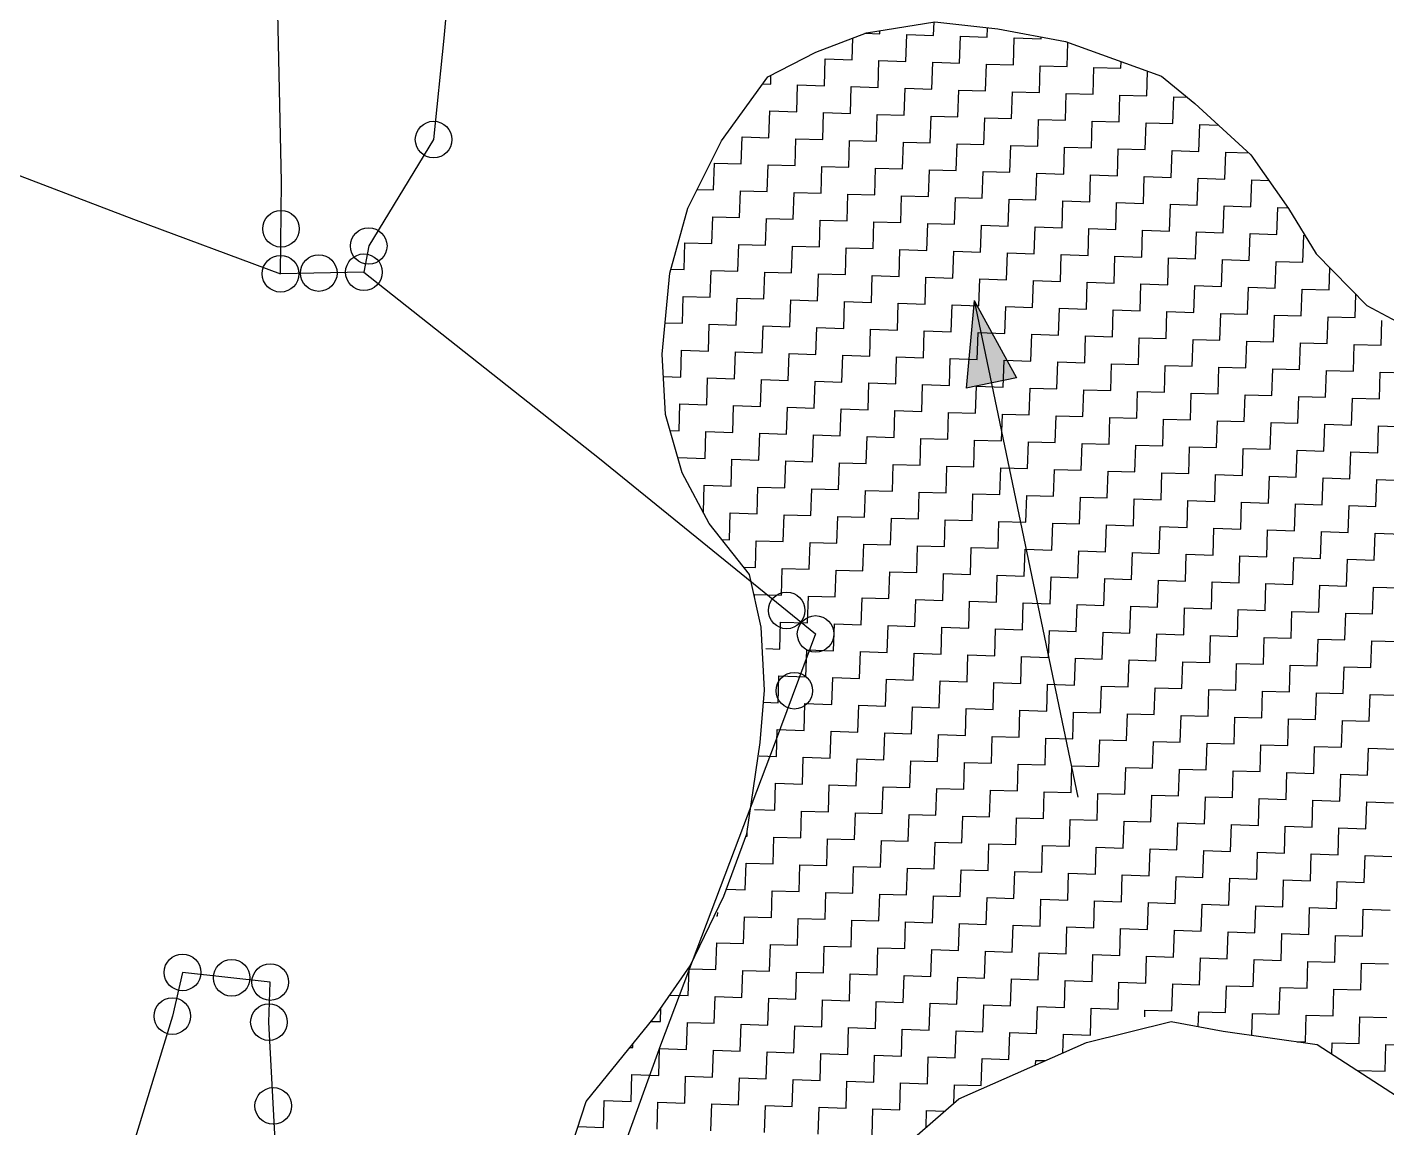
# Model space of a CAD drawing. Header units: metres. Extents: x 289133 to 292218, y 2093453 to 2100632.
# Drawn here: x 290320.5 to 290655.3, y 2095675 to 2095946 of the extents above; entities that cross this region are included whole.
import ezdxf

# ---------------------------------------------------------------- set-up
doc = ezdxf.new("R2010")
doc.units = ezdxf.units.M
doc.header["$MEASUREMENT"] = 0
doc.layers.add('POLY_HATCH', color=12, linetype='Continuous')
doc.layers.add('POLY_PARCEL', color=6, linetype='Continuous')

msp = doc.modelspace()

# ---------------------------------------------------------------- hatches: boundary and pattern name
h = msp.add_hatch(color=256)
h.paths.add_polyline_path([(290557.89, 2095858.4), (290564.1, 2095859.69), (290553.65, 2095878.7)])
h.paths.add_polyline_path([(290553.65, 2095878.7), (290551.68, 2095857.1), (290557.89, 2095858.4)])

# ---------------------------------------------------------------- linework, layer by layer
for points in [[(290553.65, 2095878.7), (290551.68, 2095857.1)], [(290553.65, 2095878.7), (290579.21, 2095756.38)], [(290553.65, 2095878.7), (290564.1, 2095859.69)], [(290564.1, 2095859.69), (290551.68, 2095857.1)]]:
    msp.add_lwpolyline(points)
for centre in [(290420.6, 2095918.35), (290383.02, 2095896.38), (290404.61, 2095892.14), (290382.91, 2095885.3), (290392.32, 2095885.48), (290403.44, 2095885.68), (290507.51, 2095802.39), (290514.64, 2095796.59), (290509.4, 2095782.61), (290358.78, 2095713.22), (290370.88, 2095711.9), (290380.37, 2095710.86), (290356.27, 2095702.47), (290380.06, 2095701), (290381.12, 2095680.36)]:
    msp.add_circle(centre, 4.51)
at = {"layer": 'POLY_HATCH'}
for p, q in [((290514.72, 2095939.89), (290527.15, 2095944.67)), ((290527.15, 2095944.67), (290544.03, 2095947.36)), ((290544.03, 2095947.36), (290559.48, 2095945.59)), ((290559.48, 2095945.59), (290576.18, 2095942.48)), ((290576.18, 2095942.48), (290599.81, 2095933.99)), ((290502.9, 2095933.81), (290514.72, 2095939.89)), ((290491.43, 2095918.02), (290502.9, 2095933.81)), ((290599.81, 2095933.99), (290608, 2095927.27)), ((290608, 2095927.27), (290621.81, 2095914.57)), ((290483.15, 2095901.49), (290491.43, 2095918.02)), ((290621.81, 2095914.57), (290631.09, 2095901.36)), ((290478.77, 2095885.48), (290483.15, 2095901.49)), ((290631.09, 2095901.36), (290637.84, 2095890.17)), ((290637.84, 2095890.17), (290650.36, 2095877.5)), ((290476.85, 2095865.52), (290478.77, 2095885.48)), ((290650.36, 2095877.5), (290664.34, 2095869.96)), ((290477.68, 2095850.65), (290476.85, 2095865.52)), ((290481.75, 2095836.31), (290477.68, 2095850.65)), ((290488.46, 2095823.83), (290481.75, 2095836.31)), ((290498.4, 2095811.25), (290488.46, 2095823.83)), ((290501.22, 2095798.24), (290498.4, 2095811.25)), ((290502.03, 2095782.72), (290501.22, 2095798.24)), ((290500.98, 2095769.83), (290502.03, 2095782.72)), ((290497.68, 2095747.33), (290500.98, 2095769.83)), ((290492.03, 2095732.01), (290497.68, 2095747.33)), ((290483.74, 2095714.84), (290492.03, 2095732.01)), ((290474.95, 2095702.2), (290483.74, 2095714.84)), ((290458.14, 2095681.42), (290474.95, 2095702.2)), ((290581.31, 2095695.96), (290602.14, 2095701.12)), ((290602.14, 2095701.12), (290614.99, 2095698.78)), ((290614.99, 2095698.78), (290638.14, 2095695.47)), ((290549.86, 2095682.1), (290581.31, 2095695.96)), ((290638.14, 2095695.47), (290659.03, 2095681.9)), ((290451.7, 2095661.6), (290458.14, 2095681.42)), ((290521.97, 2095657.79), (290549.86, 2095682.1))]:
    msp.add_line(p, q, dxfattribs=at)
at = {"layer": 'POLY_HATCH', "linetype": 'Continuous'}
for p, q in [((290530.45, 2095944.41), (290530.48, 2095945.2)), ((290543.68, 2095943.99), (290543.79, 2095947.33)), ((290556.91, 2095943.57), (290556.99, 2095945.87)), ((290523.63, 2095938), (290523.8, 2095943.38)), ((290526.77, 2095944.52), (290530.45, 2095944.41)), ((290536.86, 2095937.58), (290537.07, 2095944.2)), ((290537.07, 2095944.2), (290543.68, 2095943.99)), ((290550.09, 2095937.17), (290550.3, 2095943.78)), ((290550.3, 2095943.78), (290556.91, 2095943.57)), ((290563.32, 2095936.75), (290563.53, 2095943.37)), ((290563.53, 2095943.37), (290570.14, 2095943.16)), ((290570.14, 2095943.16), (290570.16, 2095943.6)), ((290576.55, 2095936.34), (290576.74, 2095942.28)), ((290516.81, 2095931.59), (290517.01, 2095938.21)), ((290517.01, 2095938.21), (290523.63, 2095938)), ((290530.04, 2095931.18), (290530.24, 2095937.79)), ((290530.24, 2095937.79), (290536.86, 2095937.58)), ((290543.27, 2095930.76), (290543.47, 2095937.38)), ((290543.47, 2095937.38), (290550.09, 2095937.17)), ((290556.5, 2095930.34), (290556.71, 2095936.96)), ((290556.71, 2095936.96), (290563.32, 2095936.75)), ((290569.73, 2095929.93), (290569.94, 2095936.54)), ((290569.94, 2095936.54), (290576.55, 2095936.34)), ((290582.96, 2095929.51), (290583.17, 2095936.13)), ((290583.17, 2095936.13), (290589.78, 2095935.92)), ((290589.78, 2095935.92), (290589.83, 2095937.57)), ((290596.19, 2095929.1), (290596.38, 2095935.22)), ((290501.64, 2095932.07), (290503.58, 2095932.01)), ((290503.58, 2095932.01), (290503.64, 2095934.19)), ((290509.98, 2095925.19), (290510.19, 2095931.8)), ((290510.19, 2095931.8), (290516.81, 2095931.59)), ((290523.21, 2095924.77), (290523.42, 2095931.39)), ((290523.42, 2095931.39), (290530.04, 2095931.18)), ((290536.44, 2095924.35), (290536.65, 2095930.97)), ((290536.65, 2095930.97), (290543.27, 2095930.76)), ((290549.67, 2095923.94), (290549.88, 2095930.55)), ((290549.88, 2095930.55), (290556.5, 2095930.34)), ((290562.9, 2095923.52), (290563.11, 2095930.14)), ((290563.11, 2095930.14), (290569.73, 2095929.93)), ((290576.13, 2095923.1), (290576.34, 2095929.72)), ((290576.34, 2095929.72), (290582.96, 2095929.51)), ((290589.36, 2095922.69), (290589.57, 2095929.3)), ((290589.57, 2095929.3), (290596.19, 2095929.1)), ((290602.6, 2095922.27), (290602.8, 2095928.89)), ((290602.8, 2095928.89), (290606.15, 2095928.78)), ((290503.16, 2095918.78), (290503.37, 2095925.39)), ((290503.37, 2095925.39), (290509.98, 2095925.19)), ((290516.39, 2095918.36), (290516.6, 2095924.98)), ((290516.6, 2095924.98), (290523.21, 2095924.77)), ((290529.62, 2095917.95), (290529.83, 2095924.56)), ((290529.83, 2095924.56), (290536.44, 2095924.35)), ((290542.85, 2095917.53), (290543.06, 2095924.15)), ((290543.06, 2095924.15), (290549.67, 2095923.94)), ((290556.08, 2095917.11), (290556.29, 2095923.73)), ((290556.29, 2095923.73), (290562.9, 2095923.52)), ((290569.31, 2095916.7), (290569.52, 2095923.31)), ((290569.52, 2095923.31), (290576.13, 2095923.1)), ((290582.54, 2095916.28), (290582.75, 2095922.9)), ((290582.75, 2095922.9), (290589.36, 2095922.69)), ((290595.77, 2095915.87), (290595.98, 2095922.48)), ((290595.98, 2095922.48), (290602.6, 2095922.27)), ((290609, 2095915.45), (290609.21, 2095922.06)), ((290609.21, 2095922.06), (290613.82, 2095921.92)), ((290496.34, 2095912.37), (290496.54, 2095918.99)), ((290496.54, 2095918.99), (290503.16, 2095918.78)), ((290509.57, 2095911.96), (290509.77, 2095918.57)), ((290509.77, 2095918.57), (290516.39, 2095918.36)), ((290522.8, 2095911.54), (290523.01, 2095918.15)), ((290523.01, 2095918.15), (290529.62, 2095917.95)), ((290536.03, 2095911.12), (290536.24, 2095917.74)), ((290536.24, 2095917.74), (290542.85, 2095917.53)), ((290549.26, 2095910.71), (290549.47, 2095917.32)), ((290549.47, 2095917.32), (290556.08, 2095917.11)), ((290562.49, 2095910.29), (290562.7, 2095916.91)), ((290562.7, 2095916.91), (290569.31, 2095916.7)), ((290575.72, 2095909.87), (290575.93, 2095916.49)), ((290575.93, 2095916.49), (290582.54, 2095916.28)), ((290588.95, 2095909.46), (290589.16, 2095916.07)), ((290589.16, 2095916.07), (290595.77, 2095915.87)), ((290602.18, 2095909.04), (290602.39, 2095915.66)), ((290602.39, 2095915.66), (290609, 2095915.45)), ((290615.41, 2095908.63), (290615.62, 2095915.24)), ((290615.62, 2095915.24), (290621.27, 2095915.06)), ((290489.51, 2095905.97), (290489.72, 2095912.58)), ((290489.72, 2095912.58), (290496.34, 2095912.37)), ((290502.74, 2095905.55), (290502.95, 2095912.16)), ((290502.95, 2095912.16), (290509.57, 2095911.96)), ((290515.97, 2095905.13), (290516.18, 2095911.75)), ((290516.18, 2095911.75), (290522.8, 2095911.54)), ((290529.2, 2095904.72), (290529.41, 2095911.33)), ((290529.41, 2095911.33), (290536.03, 2095911.12)), ((290542.43, 2095904.3), (290542.64, 2095910.92)), ((290542.64, 2095910.92), (290549.26, 2095910.71)), ((290555.66, 2095903.88), (290555.87, 2095910.5)), ((290555.87, 2095910.5), (290562.49, 2095910.29)), ((290568.89, 2095903.47), (290569.1, 2095910.08)), ((290569.1, 2095910.08), (290575.72, 2095909.87)), ((290582.13, 2095903.05), (290582.33, 2095909.67)), ((290582.33, 2095909.67), (290588.95, 2095909.46)), ((290595.36, 2095902.64), (290595.56, 2095909.25)), ((290595.56, 2095909.25), (290602.18, 2095909.04)), ((290608.59, 2095902.22), (290608.79, 2095908.83)), ((290608.79, 2095908.83), (290615.41, 2095908.63)), ((290621.82, 2095901.8), (290622.02, 2095908.42)), ((290622.02, 2095908.42), (290626.22, 2095908.29)), ((290485.46, 2095906.09), (290489.51, 2095905.97)), ((290495.92, 2095899.14), (290496.13, 2095905.76)), ((290496.13, 2095905.76), (290502.74, 2095905.55)), ((290509.15, 2095898.73), (290509.36, 2095905.34)), ((290509.36, 2095905.34), (290515.97, 2095905.13)), ((290522.38, 2095898.31), (290522.59, 2095904.92)), ((290522.59, 2095904.92), (290529.2, 2095904.72)), ((290535.61, 2095897.89), (290535.82, 2095904.51)), ((290535.82, 2095904.51), (290542.43, 2095904.3)), ((290548.84, 2095897.48), (290549.05, 2095904.09)), ((290549.05, 2095904.09), (290555.66, 2095903.88)), ((290562.07, 2095897.06), (290562.28, 2095903.68)), ((290562.28, 2095903.68), (290568.89, 2095903.47)), ((290575.3, 2095896.64), (290575.51, 2095903.26)), ((290575.51, 2095903.26), (290582.13, 2095903.05)), ((290588.53, 2095896.23), (290588.74, 2095902.84)), ((290588.74, 2095902.84), (290595.36, 2095902.64)), ((290601.76, 2095895.81), (290601.97, 2095902.43)), ((290601.97, 2095902.43), (290608.59, 2095902.22)), ((290614.99, 2095895.4), (290615.2, 2095902.01)), ((290615.2, 2095902.01), (290621.82, 2095901.8)), ((290628.22, 2095894.98), (290628.43, 2095901.59)), ((290628.43, 2095901.59), (290630.98, 2095901.51)), ((290482.63, 2095899.56), (290482.69, 2095899.56)), ((290482.69, 2095899.56), (290482.7, 2095899.83)), ((290489.1, 2095892.73), (290489.3, 2095899.35)), ((290489.3, 2095899.35), (290495.92, 2095899.14)), ((290502.33, 2095892.32), (290502.54, 2095898.93)), ((290502.54, 2095898.93), (290509.15, 2095898.73)), ((290515.56, 2095891.9), (290515.77, 2095898.52)), ((290515.77, 2095898.52), (290522.38, 2095898.31)), ((290528.79, 2095891.49), (290529, 2095898.1)), ((290529, 2095898.1), (290535.61, 2095897.89)), ((290542.02, 2095891.07), (290542.23, 2095897.68)), ((290542.23, 2095897.68), (290548.84, 2095897.48)), ((290555.25, 2095890.65), (290555.46, 2095897.27)), ((290555.46, 2095897.27), (290562.07, 2095897.06)), ((290568.48, 2095890.24), (290568.69, 2095896.85)), ((290568.69, 2095896.85), (290575.3, 2095896.64)), ((290581.71, 2095889.82), (290581.92, 2095896.44)), ((290581.92, 2095896.44), (290588.53, 2095896.23)), ((290594.94, 2095889.4), (290595.15, 2095896.02)), ((290595.15, 2095896.02), (290601.76, 2095895.81)), ((290608.17, 2095888.99), (290608.38, 2095895.6)), ((290608.38, 2095895.6), (290614.99, 2095895.4)), ((290621.4, 2095888.57), (290621.61, 2095895.19)), ((290621.61, 2095895.19), (290628.22, 2095894.98)), ((290634.63, 2095888.16), (290634.84, 2095894.77)), ((290634.84, 2095894.77), (290635.06, 2095894.76)), ((290482.27, 2095886.33), (290482.48, 2095892.94)), ((290482.48, 2095892.94), (290489.1, 2095892.73)), ((290495.5, 2095885.91), (290495.71, 2095892.53)), ((290495.71, 2095892.53), (290502.33, 2095892.32)), ((290508.73, 2095885.5), (290508.94, 2095892.11)), ((290508.94, 2095892.11), (290515.56, 2095891.9)), ((290521.96, 2095885.08), (290522.17, 2095891.69)), ((290522.17, 2095891.69), (290528.79, 2095891.49)), ((290535.19, 2095884.66), (290535.4, 2095891.28)), ((290535.4, 2095891.28), (290542.02, 2095891.07)), ((290548.43, 2095884.25), (290548.63, 2095890.86)), ((290548.63, 2095890.86), (290555.25, 2095890.65)), ((290561.66, 2095883.83), (290561.86, 2095890.45)), ((290561.86, 2095890.45), (290568.48, 2095890.24)), ((290574.89, 2095883.41), (290575.09, 2095890.03)), ((290575.09, 2095890.03), (290581.71, 2095889.82)), ((290588.12, 2095883), (290588.32, 2095889.61)), ((290588.32, 2095889.61), (290594.94, 2095889.4)), ((290601.35, 2095882.58), (290601.55, 2095889.2)), ((290601.55, 2095889.2), (290608.17, 2095888.99)), ((290614.58, 2095882.17), (290614.78, 2095888.78)), ((290614.78, 2095888.78), (290621.4, 2095888.57)), ((290627.81, 2095881.75), (290628.01, 2095888.36)), ((290628.01, 2095888.36), (290634.63, 2095888.16)), ((290479.03, 2095886.43), (290482.27, 2095886.33)), ((290488.68, 2095879.5), (290488.89, 2095886.12)), ((290488.89, 2095886.12), (290495.5, 2095885.91)), ((290501.91, 2095879.09), (290502.12, 2095885.7)), ((290502.12, 2095885.7), (290508.73, 2095885.5)), ((290515.14, 2095878.67), (290515.35, 2095885.29)), ((290515.35, 2095885.29), (290521.96, 2095885.08)), ((290528.37, 2095878.26), (290528.58, 2095884.87)), ((290528.58, 2095884.87), (290535.19, 2095884.66)), ((290541.6, 2095877.84), (290541.81, 2095884.45)), ((290541.81, 2095884.45), (290548.43, 2095884.25)), ((290641.04, 2095881.33), (290641.21, 2095886.76)), ((290554.83, 2095877.42), (290555.04, 2095884.04)), ((290555.04, 2095884.04), (290561.66, 2095883.83)), ((290568.06, 2095877.01), (290568.27, 2095883.62)), ((290568.27, 2095883.62), (290574.89, 2095883.41)), ((290581.29, 2095876.59), (290581.5, 2095883.21)), ((290581.5, 2095883.21), (290588.12, 2095883)), ((290594.52, 2095876.17), (290594.73, 2095882.79)), ((290594.73, 2095882.79), (290601.35, 2095882.58)), ((290607.75, 2095875.76), (290607.96, 2095882.37)), ((290607.96, 2095882.37), (290614.58, 2095882.17)), ((290620.98, 2095875.34), (290621.19, 2095881.96)), ((290621.19, 2095881.96), (290627.81, 2095881.75)), ((290634.21, 2095874.93), (290634.42, 2095881.54)), ((290634.42, 2095881.54), (290641.04, 2095881.33)), ((290481.86, 2095873.1), (290482.07, 2095879.71)), ((290482.07, 2095879.71), (290488.68, 2095879.5)), ((290495.09, 2095872.68), (290495.3, 2095879.3)), ((290495.3, 2095879.3), (290501.91, 2095879.09)), ((290508.32, 2095872.27), (290508.53, 2095878.88)), ((290508.53, 2095878.88), (290515.14, 2095878.67)), ((290521.55, 2095871.85), (290521.76, 2095878.46)), ((290521.76, 2095878.46), (290528.37, 2095878.26)), ((290534.78, 2095871.43), (290534.99, 2095878.05)), ((290534.99, 2095878.05), (290541.6, 2095877.84)), ((290647.44, 2095874.51), (290647.63, 2095880.27)), ((290548.01, 2095871.02), (290548.22, 2095877.63)), ((290548.22, 2095877.63), (290554.83, 2095877.42)), ((290561.24, 2095870.6), (290561.45, 2095877.22)), ((290561.45, 2095877.22), (290568.06, 2095877.01)), ((290574.47, 2095870.18), (290574.68, 2095876.8)), ((290574.68, 2095876.8), (290581.29, 2095876.59)), ((290587.7, 2095869.77), (290587.91, 2095876.38)), ((290587.91, 2095876.38), (290594.52, 2095876.17)), ((290600.93, 2095869.35), (290601.14, 2095875.97)), ((290601.14, 2095875.97), (290607.75, 2095875.76)), ((290614.16, 2095868.93), (290614.37, 2095875.55)), ((290614.37, 2095875.55), (290620.98, 2095875.34)), ((290627.39, 2095868.52), (290627.6, 2095875.13)), ((290627.6, 2095875.13), (290634.21, 2095874.93)), ((290640.62, 2095868.1), (290640.83, 2095874.72)), ((290640.83, 2095874.72), (290647.44, 2095874.51)), ((290477.6, 2095873.23), (290481.86, 2095873.1)), ((290488.26, 2095866.27), (290488.47, 2095872.89)), ((290488.47, 2095872.89), (290495.09, 2095872.68)), ((290501.49, 2095865.86), (290501.7, 2095872.47)), ((290501.7, 2095872.47), (290508.32, 2095872.27)), ((290514.72, 2095865.44), (290514.93, 2095872.06)), ((290514.93, 2095872.06), (290521.55, 2095871.85)), ((290527.96, 2095865.03), (290528.16, 2095871.64)), ((290528.16, 2095871.64), (290534.78, 2095871.43)), ((290541.19, 2095864.61), (290541.39, 2095871.22)), ((290541.39, 2095871.22), (290548.01, 2095871.02)), ((290653.85, 2095867.69), (290654.04, 2095873.78)), ((290554.42, 2095864.19), (290554.62, 2095870.81)), ((290554.62, 2095870.81), (290561.24, 2095870.6)), ((290567.65, 2095863.78), (290567.85, 2095870.39)), ((290567.85, 2095870.39), (290574.47, 2095870.18)), ((290580.88, 2095863.36), (290581.08, 2095869.98)), ((290581.08, 2095869.98), (290587.7, 2095869.77)), ((290594.11, 2095862.94), (290594.31, 2095869.56)), ((290594.31, 2095869.56), (290600.93, 2095869.35)), ((290607.34, 2095862.53), (290607.55, 2095869.14)), ((290607.55, 2095869.14), (290614.16, 2095868.93)), ((290620.57, 2095862.11), (290620.78, 2095868.73)), ((290620.78, 2095868.73), (290627.39, 2095868.52)), ((290633.8, 2095861.7), (290634.01, 2095868.31)), ((290634.01, 2095868.31), (290640.62, 2095868.1)), ((290647.03, 2095861.28), (290647.24, 2095867.89)), ((290647.24, 2095867.89), (290653.85, 2095867.69)), ((290481.44, 2095859.87), (290481.65, 2095866.48)), ((290481.65, 2095866.48), (290488.26, 2095866.27)), ((290494.67, 2095859.45), (290494.88, 2095866.07)), ((290494.88, 2095866.07), (290501.49, 2095865.86)), ((290507.9, 2095859.03), (290508.11, 2095865.65)), ((290508.11, 2095865.65), (290514.72, 2095865.44)), ((290521.13, 2095858.62), (290521.34, 2095865.23)), ((290521.34, 2095865.23), (290527.96, 2095865.03)), ((290534.36, 2095858.2), (290534.57, 2095864.82)), ((290534.57, 2095864.82), (290541.19, 2095864.61)), ((290547.59, 2095857.79), (290547.8, 2095864.4)), ((290547.8, 2095864.4), (290554.42, 2095864.19)), ((290560.82, 2095857.37), (290561.03, 2095863.98)), ((290561.03, 2095863.98), (290567.65, 2095863.78)), ((290574.05, 2095856.95), (290574.26, 2095863.57)), ((290574.26, 2095863.57), (290580.88, 2095863.36)), ((290587.28, 2095856.54), (290587.49, 2095863.15)), ((290587.49, 2095863.15), (290594.11, 2095862.94)), ((290600.51, 2095856.12), (290600.72, 2095862.74)), ((290600.72, 2095862.74), (290607.34, 2095862.53)), ((290613.74, 2095855.7), (290613.95, 2095862.32)), ((290613.95, 2095862.32), (290620.57, 2095862.11)), ((290626.97, 2095855.29), (290627.18, 2095861.9)), ((290627.18, 2095861.9), (290633.8, 2095861.7)), ((290640.2, 2095854.87), (290640.41, 2095861.49)), ((290640.41, 2095861.49), (290647.03, 2095861.28)), ((290653.43, 2095854.46), (290653.64, 2095861.07)), ((290653.64, 2095861.07), (290660.26, 2095860.86)), ((290477.16, 2095860), (290481.44, 2095859.87)), ((290487.85, 2095853.04), (290488.06, 2095859.66)), ((290488.06, 2095859.66), (290494.67, 2095859.45)), ((290501.08, 2095852.63), (290501.29, 2095859.24)), ((290501.29, 2095859.24), (290507.9, 2095859.03)), ((290514.31, 2095852.21), (290514.52, 2095858.83)), ((290514.52, 2095858.83), (290521.13, 2095858.62)), ((290527.54, 2095851.8), (290527.75, 2095858.41)), ((290527.75, 2095858.41), (290534.36, 2095858.2)), ((290540.77, 2095851.38), (290540.98, 2095857.99)), ((290540.98, 2095857.99), (290547.59, 2095857.79)), ((290554, 2095850.96), (290554.21, 2095857.58)), ((290554.21, 2095857.58), (290560.82, 2095857.37)), ((290567.23, 2095850.55), (290567.44, 2095857.16)), ((290567.44, 2095857.16), (290574.05, 2095856.95)), ((290580.46, 2095850.13), (290580.67, 2095856.75)), ((290580.67, 2095856.75), (290587.28, 2095856.54)), ((290593.69, 2095849.71), (290593.9, 2095856.33)), ((290593.9, 2095856.33), (290600.51, 2095856.12)), ((290606.92, 2095849.3), (290607.13, 2095855.91)), ((290607.13, 2095855.91), (290613.74, 2095855.7)), ((290620.15, 2095848.88), (290620.36, 2095855.5)), ((290620.36, 2095855.5), (290626.97, 2095855.29)), ((290633.38, 2095848.47), (290633.59, 2095855.08)), ((290633.59, 2095855.08), (290640.2, 2095854.87)), ((290646.61, 2095848.05), (290646.82, 2095854.66)), ((290646.82, 2095854.66), (290653.43, 2095854.46)), ((290481.02, 2095846.64), (290481.23, 2095853.25)), ((290481.23, 2095853.25), (290487.85, 2095853.04)), ((290494.25, 2095846.22), (290494.46, 2095852.84)), ((290494.46, 2095852.84), (290501.08, 2095852.63)), ((290507.49, 2095845.8), (290507.69, 2095852.42)), ((290507.69, 2095852.42), (290514.31, 2095852.21)), ((290520.72, 2095845.39), (290520.92, 2095852)), ((290520.92, 2095852), (290527.54, 2095851.8)), ((290533.95, 2095844.97), (290534.15, 2095851.59)), ((290534.15, 2095851.59), (290540.77, 2095851.38)), ((290547.18, 2095844.56), (290547.38, 2095851.17)), ((290547.38, 2095851.17), (290554, 2095850.96)), ((290560.41, 2095844.14), (290560.61, 2095850.75)), ((290560.61, 2095850.75), (290567.23, 2095850.55)), ((290573.64, 2095843.72), (290573.84, 2095850.34)), ((290573.84, 2095850.34), (290580.46, 2095850.13)), ((290586.87, 2095843.31), (290587.08, 2095849.92)), ((290587.08, 2095849.92), (290593.69, 2095849.71)), ((290600.1, 2095842.89), (290600.31, 2095849.51)), ((290600.31, 2095849.51), (290606.92, 2095849.3)), ((290613.33, 2095842.47), (290613.54, 2095849.09)), ((290613.54, 2095849.09), (290620.15, 2095848.88)), ((290626.56, 2095842.06), (290626.77, 2095848.67)), ((290626.77, 2095848.67), (290633.38, 2095848.47)), ((290639.79, 2095841.64), (290640, 2095848.26)), ((290640, 2095848.26), (290646.61, 2095848.05)), ((290653.02, 2095841.23), (290653.23, 2095847.84)), ((290653.23, 2095847.84), (290659.84, 2095847.63)), ((290478.8, 2095846.71), (290481.02, 2095846.64)), ((290487.43, 2095839.81), (290487.64, 2095846.43)), ((290487.64, 2095846.43), (290494.25, 2095846.22)), ((290500.66, 2095839.4), (290500.87, 2095846.01)), ((290500.87, 2095846.01), (290507.49, 2095845.8)), ((290513.89, 2095838.98), (290514.1, 2095845.6)), ((290514.1, 2095845.6), (290520.72, 2095845.39)), ((290527.12, 2095838.56), (290527.33, 2095845.18)), ((290527.33, 2095845.18), (290533.95, 2095844.97)), ((290540.35, 2095838.15), (290540.56, 2095844.76)), ((290540.56, 2095844.76), (290547.18, 2095844.56)), ((290553.58, 2095837.73), (290553.79, 2095844.35)), ((290553.79, 2095844.35), (290560.41, 2095844.14)), ((290566.81, 2095837.32), (290567.02, 2095843.93)), ((290567.02, 2095843.93), (290573.64, 2095843.72)), ((290580.04, 2095836.9), (290580.25, 2095843.51)), ((290580.25, 2095843.51), (290586.87, 2095843.31)), ((290593.27, 2095836.48), (290593.48, 2095843.1)), ((290593.48, 2095843.1), (290600.1, 2095842.89)), ((290606.5, 2095836.07), (290606.71, 2095842.68)), ((290606.71, 2095842.68), (290613.33, 2095842.47)), ((290619.73, 2095835.65), (290619.94, 2095842.27)), ((290619.94, 2095842.27), (290626.56, 2095842.06)), ((290632.97, 2095835.23), (290633.17, 2095841.85)), ((290633.17, 2095841.85), (290639.79, 2095841.64)), ((290646.2, 2095834.82), (290646.4, 2095841.43)), ((290646.4, 2095841.43), (290653.02, 2095841.23)), ((290480.8, 2095839.64), (290480.82, 2095840.02)), ((290480.82, 2095840.02), (290487.43, 2095839.81)), ((290493.84, 2095832.99), (290494.05, 2095839.61)), ((290494.05, 2095839.61), (290500.66, 2095839.4)), ((290507.07, 2095832.57), (290507.28, 2095839.19)), ((290507.28, 2095839.19), (290513.89, 2095838.98)), ((290520.3, 2095832.16), (290520.51, 2095838.77)), ((290520.51, 2095838.77), (290527.12, 2095838.56)), ((290533.53, 2095831.74), (290533.74, 2095838.36)), ((290533.74, 2095838.36), (290540.35, 2095838.15)), ((290546.76, 2095831.33), (290546.97, 2095837.94)), ((290546.97, 2095837.94), (290553.58, 2095837.73)), ((290559.99, 2095830.91), (290560.2, 2095837.52)), ((290560.2, 2095837.52), (290566.81, 2095837.32)), ((290573.22, 2095830.49), (290573.43, 2095837.11)), ((290573.43, 2095837.11), (290580.04, 2095836.9)), ((290586.45, 2095830.08), (290586.66, 2095836.69)), ((290586.66, 2095836.69), (290593.27, 2095836.48)), ((290599.68, 2095829.66), (290599.89, 2095836.28)), ((290599.89, 2095836.28), (290606.5, 2095836.07)), ((290612.91, 2095829.24), (290613.12, 2095835.86)), ((290613.12, 2095835.86), (290619.73, 2095835.65)), ((290626.14, 2095828.83), (290626.35, 2095835.44)), ((290626.35, 2095835.44), (290632.97, 2095835.23)), ((290639.37, 2095828.41), (290639.58, 2095835.03)), ((290639.58, 2095835.03), (290646.2, 2095834.82)), ((290652.6, 2095828), (290652.81, 2095834.61)), ((290652.81, 2095834.61), (290659.43, 2095834.4)), ((290487.02, 2095826.58), (290487.22, 2095833.2)), ((290487.22, 2095833.2), (290493.84, 2095832.99)), ((290500.25, 2095826.17), (290500.45, 2095832.78)), ((290500.45, 2095832.78), (290507.07, 2095832.57)), ((290513.48, 2095825.75), (290513.68, 2095832.37)), ((290513.68, 2095832.37), (290520.3, 2095832.16)), ((290526.71, 2095825.33), (290526.91, 2095831.95)), ((290526.91, 2095831.95), (290533.53, 2095831.74)), ((290539.94, 2095824.92), (290540.14, 2095831.53)), ((290540.14, 2095831.53), (290546.76, 2095831.33)), ((290553.17, 2095824.5), (290553.38, 2095831.12)), ((290553.38, 2095831.12), (290559.99, 2095830.91)), ((290566.4, 2095824.09), (290566.61, 2095830.7)), ((290566.61, 2095830.7), (290573.22, 2095830.49)), ((290579.63, 2095823.67), (290579.84, 2095830.28)), ((290579.84, 2095830.28), (290586.45, 2095830.08)), ((290592.86, 2095823.25), (290593.07, 2095829.87)), ((290593.07, 2095829.87), (290599.68, 2095829.66)), ((290606.09, 2095822.84), (290606.3, 2095829.45)), ((290606.3, 2095829.45), (290612.91, 2095829.24)), ((290619.32, 2095822.42), (290619.53, 2095829.04)), ((290619.53, 2095829.04), (290626.14, 2095828.83)), ((290632.55, 2095822), (290632.76, 2095828.62)), ((290632.76, 2095828.62), (290639.37, 2095828.41)), ((290645.78, 2095821.59), (290645.99, 2095828.2)), ((290645.99, 2095828.2), (290652.6, 2095828)), ((290486.98, 2095826.58), (290487.02, 2095826.58)), ((290493.42, 2095819.76), (290493.63, 2095826.38)), ((290493.63, 2095826.38), (290500.25, 2095826.17)), ((290506.65, 2095819.34), (290506.86, 2095825.96)), ((290506.86, 2095825.96), (290513.48, 2095825.75)), ((290519.88, 2095818.93), (290520.09, 2095825.54)), ((290520.09, 2095825.54), (290526.71, 2095825.33)), ((290533.11, 2095818.51), (290533.32, 2095825.13)), ((290533.32, 2095825.13), (290539.94, 2095824.92)), ((290546.34, 2095818.1), (290546.55, 2095824.71)), ((290546.55, 2095824.71), (290553.17, 2095824.5)), ((290559.57, 2095817.68), (290559.78, 2095824.29)), ((290559.78, 2095824.29), (290566.4, 2095824.09)), ((290572.8, 2095817.26), (290573.01, 2095823.88)), ((290573.01, 2095823.88), (290579.63, 2095823.67)), ((290586.03, 2095816.85), (290586.24, 2095823.46)), ((290586.24, 2095823.46), (290592.86, 2095823.25)), ((290599.26, 2095816.43), (290599.47, 2095823.05)), ((290599.47, 2095823.05), (290606.09, 2095822.84)), ((290612.5, 2095816.01), (290612.7, 2095822.63)), ((290612.7, 2095822.63), (290619.32, 2095822.42)), ((290625.73, 2095815.6), (290625.93, 2095822.21)), ((290625.93, 2095822.21), (290632.55, 2095822)), ((290638.96, 2095815.18), (290639.16, 2095821.8)), ((290639.16, 2095821.8), (290645.78, 2095821.59)), ((290652.19, 2095814.76), (290652.39, 2095821.38)), ((290652.39, 2095821.38), (290659.01, 2095821.17)), ((290491.63, 2095819.82), (290493.42, 2095819.76)), ((290499.83, 2095812.94), (290500.04, 2095819.55)), ((290500.04, 2095819.55), (290506.65, 2095819.34)), ((290513.06, 2095812.52), (290513.27, 2095819.14)), ((290513.27, 2095819.14), (290519.88, 2095818.93)), ((290526.29, 2095812.1), (290526.5, 2095818.72)), ((290526.5, 2095818.72), (290533.11, 2095818.51)), ((290539.52, 2095811.69), (290539.73, 2095818.3)), ((290539.73, 2095818.3), (290546.34, 2095818.1)), ((290552.75, 2095811.27), (290552.96, 2095817.89)), ((290552.96, 2095817.89), (290559.57, 2095817.68)), ((290565.98, 2095810.86), (290566.19, 2095817.47)), ((290566.19, 2095817.47), (290572.8, 2095817.26)), ((290579.21, 2095810.44), (290579.42, 2095817.05)), ((290579.42, 2095817.05), (290586.03, 2095816.85)), ((290592.44, 2095810.02), (290592.65, 2095816.64)), ((290592.65, 2095816.64), (290599.26, 2095816.43)), ((290605.67, 2095809.61), (290605.88, 2095816.22)), ((290605.88, 2095816.22), (290612.5, 2095816.01)), ((290618.9, 2095809.19), (290619.11, 2095815.81)), ((290619.11, 2095815.81), (290625.73, 2095815.6)), ((290632.13, 2095808.77), (290632.34, 2095815.39)), ((290632.34, 2095815.39), (290638.96, 2095815.18)), ((290645.36, 2095808.36), (290645.57, 2095814.97)), ((290645.57, 2095814.97), (290652.19, 2095814.76)), ((290497, 2095813.03), (290499.83, 2095812.94)), ((290506.24, 2095806.11), (290506.44, 2095812.73)), ((290506.44, 2095812.73), (290513.06, 2095812.52)), ((290519.47, 2095805.7), (290519.67, 2095812.31)), ((290519.67, 2095812.31), (290526.29, 2095812.1)), ((290532.7, 2095805.28), (290532.91, 2095811.9)), ((290532.91, 2095811.9), (290539.52, 2095811.69)), ((290545.93, 2095804.86), (290546.14, 2095811.48)), ((290546.14, 2095811.48), (290552.75, 2095811.27)), ((290559.16, 2095804.45), (290559.37, 2095811.06)), ((290559.37, 2095811.06), (290565.98, 2095810.86)), ((290572.39, 2095804.03), (290572.6, 2095810.65)), ((290572.6, 2095810.65), (290579.21, 2095810.44)), ((290585.62, 2095803.62), (290585.83, 2095810.23)), ((290585.83, 2095810.23), (290592.44, 2095810.02)), ((290598.85, 2095803.2), (290599.06, 2095809.81)), ((290599.06, 2095809.81), (290605.67, 2095809.61)), ((290612.08, 2095802.78), (290612.29, 2095809.4)), ((290612.29, 2095809.4), (290618.9, 2095809.19)), ((290625.31, 2095802.37), (290625.52, 2095808.98)), ((290625.52, 2095808.98), (290632.13, 2095808.77)), ((290638.54, 2095801.95), (290638.75, 2095808.57)), ((290638.75, 2095808.57), (290645.36, 2095808.36)), ((290651.77, 2095801.53), (290651.98, 2095808.15)), ((290651.98, 2095808.15), (290658.59, 2095807.94)), ((290499.6, 2095805.72), (290499.62, 2095806.32)), ((290499.62, 2095806.32), (290506.24, 2095806.11)), ((290512.64, 2095799.29), (290512.85, 2095805.91)), ((290512.85, 2095805.91), (290519.47, 2095805.7)), ((290525.87, 2095798.87), (290526.08, 2095805.49)), ((290526.08, 2095805.49), (290532.7, 2095805.28)), ((290539.1, 2095798.46), (290539.31, 2095805.07)), ((290539.31, 2095805.07), (290545.93, 2095804.86)), ((290552.33, 2095798.04), (290552.54, 2095804.66)), ((290552.54, 2095804.66), (290559.16, 2095804.45)), ((290565.56, 2095797.63), (290565.77, 2095804.24)), ((290565.77, 2095804.24), (290572.39, 2095804.03)), ((290578.8, 2095797.21), (290579, 2095803.82)), ((290579, 2095803.82), (290585.62, 2095803.62)), ((290592.03, 2095796.79), (290592.23, 2095803.41)), ((290592.23, 2095803.41), (290598.85, 2095803.2)), ((290605.26, 2095796.38), (290605.46, 2095802.99)), ((290605.46, 2095802.99), (290612.08, 2095802.78)), ((290618.49, 2095795.96), (290618.69, 2095802.58)), ((290618.69, 2095802.58), (290625.31, 2095802.37)), ((290631.72, 2095795.54), (290631.92, 2095802.16)), ((290631.92, 2095802.16), (290638.54, 2095801.95)), ((290644.95, 2095795.13), (290645.15, 2095801.74)), ((290645.15, 2095801.74), (290651.77, 2095801.53)), ((290505.82, 2095792.88), (290506.03, 2095799.5)), ((290506.03, 2095799.5), (290512.64, 2095799.29)), ((290519.05, 2095792.47), (290519.26, 2095799.08)), ((290519.26, 2095799.08), (290525.87, 2095798.87)), ((290532.28, 2095792.05), (290532.49, 2095798.67)), ((290532.49, 2095798.67), (290539.1, 2095798.46)), ((290545.51, 2095791.63), (290545.72, 2095798.25)), ((290545.72, 2095798.25), (290552.33, 2095798.04)), ((290558.74, 2095791.22), (290558.95, 2095797.83)), ((290558.95, 2095797.83), (290565.56, 2095797.63)), ((290571.97, 2095790.8), (290572.18, 2095797.42)), ((290572.18, 2095797.42), (290578.8, 2095797.21)), ((290585.2, 2095790.39), (290585.41, 2095797)), ((290585.41, 2095797), (290592.03, 2095796.79)), ((290598.43, 2095789.97), (290598.64, 2095796.58)), ((290598.64, 2095796.58), (290605.26, 2095796.38)), ((290611.66, 2095789.55), (290611.87, 2095796.17)), ((290611.87, 2095796.17), (290618.49, 2095795.96)), ((290624.89, 2095789.14), (290625.1, 2095795.75)), ((290625.1, 2095795.75), (290631.72, 2095795.54)), ((290638.12, 2095788.72), (290638.33, 2095795.34)), ((290638.33, 2095795.34), (290644.95, 2095795.13)), ((290651.35, 2095788.3), (290651.56, 2095794.92)), ((290651.56, 2095794.92), (290658.18, 2095794.71)), ((290502.36, 2095792.99), (290505.82, 2095792.88)), ((290512.23, 2095786.06), (290512.44, 2095792.68)), ((290512.44, 2095792.68), (290519.05, 2095792.47)), ((290525.46, 2095785.64), (290525.67, 2095792.26)), ((290525.67, 2095792.26), (290532.28, 2095792.05)), ((290538.69, 2095785.23), (290538.9, 2095791.84)), ((290538.9, 2095791.84), (290545.51, 2095791.63)), ((290551.92, 2095784.81), (290552.13, 2095791.43)), ((290552.13, 2095791.43), (290558.74, 2095791.22)), ((290565.15, 2095784.39), (290565.36, 2095791.01)), ((290565.36, 2095791.01), (290571.97, 2095790.8)), ((290578.38, 2095783.98), (290578.59, 2095790.59)), ((290578.59, 2095790.59), (290585.2, 2095790.39)), ((290591.61, 2095783.56), (290591.82, 2095790.18)), ((290591.82, 2095790.18), (290598.43, 2095789.97)), ((290604.84, 2095783.15), (290605.05, 2095789.76)), ((290605.05, 2095789.76), (290611.66, 2095789.55)), ((290618.07, 2095782.73), (290618.28, 2095789.34)), ((290618.28, 2095789.34), (290624.89, 2095789.14)), ((290631.3, 2095782.31), (290631.51, 2095788.93)), ((290631.51, 2095788.93), (290638.12, 2095788.72)), ((290644.53, 2095781.9), (290644.74, 2095788.51)), ((290644.74, 2095788.51), (290651.35, 2095788.3)), ((290505.4, 2095779.65), (290505.61, 2095786.27)), ((290505.61, 2095786.27), (290512.23, 2095786.06)), ((290518.63, 2095779.24), (290518.84, 2095785.85)), ((290518.84, 2095785.85), (290525.46, 2095785.64)), ((290531.86, 2095778.82), (290532.07, 2095785.44)), ((290532.07, 2095785.44), (290538.69, 2095785.23)), ((290545.09, 2095778.4), (290545.3, 2095785.02)), ((290545.3, 2095785.02), (290551.92, 2095784.81)), ((290558.33, 2095777.99), (290558.53, 2095784.6)), ((290558.53, 2095784.6), (290565.15, 2095784.39)), ((290571.56, 2095777.57), (290571.76, 2095784.19)), ((290571.76, 2095784.19), (290578.38, 2095783.98)), ((290584.79, 2095777.16), (290584.99, 2095783.77)), ((290584.99, 2095783.77), (290591.61, 2095783.56)), ((290598.02, 2095776.74), (290598.22, 2095783.35)), ((290598.22, 2095783.35), (290604.84, 2095783.15)), ((290611.25, 2095776.32), (290611.45, 2095782.94)), ((290611.45, 2095782.94), (290618.07, 2095782.73)), ((290624.48, 2095775.91), (290624.68, 2095782.52)), ((290624.68, 2095782.52), (290631.3, 2095782.31)), ((290637.71, 2095775.49), (290637.92, 2095782.11)), ((290637.92, 2095782.11), (290644.53, 2095781.9)), ((290650.94, 2095775.07), (290651.15, 2095781.69)), ((290651.15, 2095781.69), (290657.76, 2095781.48)), ((290501.79, 2095779.77), (290505.4, 2095779.65)), ((290511.81, 2095772.83), (290512.02, 2095779.44)), ((290512.02, 2095779.44), (290518.63, 2095779.24)), ((290525.04, 2095772.41), (290525.25, 2095779.03)), ((290525.25, 2095779.03), (290531.86, 2095778.82)), ((290538.27, 2095772), (290538.48, 2095778.61)), ((290538.48, 2095778.61), (290545.09, 2095778.4)), ((290551.5, 2095771.58), (290551.71, 2095778.2)), ((290551.71, 2095778.2), (290558.33, 2095777.99)), ((290564.73, 2095771.16), (290564.94, 2095777.78)), ((290564.94, 2095777.78), (290571.56, 2095777.57)), ((290577.96, 2095770.75), (290578.17, 2095777.36)), ((290578.17, 2095777.36), (290584.79, 2095777.16)), ((290591.19, 2095770.33), (290591.4, 2095776.95)), ((290591.4, 2095776.95), (290598.02, 2095776.74)), ((290604.42, 2095769.92), (290604.63, 2095776.53)), ((290604.63, 2095776.53), (290611.25, 2095776.32)), ((290617.65, 2095769.5), (290617.86, 2095776.11)), ((290617.86, 2095776.11), (290624.48, 2095775.91)), ((290630.88, 2095769.08), (290631.09, 2095775.7)), ((290631.09, 2095775.7), (290637.71, 2095775.49)), ((290644.11, 2095768.67), (290644.32, 2095775.28)), ((290644.32, 2095775.28), (290650.94, 2095775.07)), ((290504.99, 2095766.42), (290505.2, 2095773.04)), ((290505.2, 2095773.04), (290511.81, 2095772.83)), ((290518.22, 2095766.01), (290518.43, 2095772.62)), ((290518.43, 2095772.62), (290525.04, 2095772.41)), ((290531.45, 2095765.59), (290531.66, 2095772.21)), ((290531.66, 2095772.21), (290538.27, 2095772)), ((290544.68, 2095765.17), (290544.89, 2095771.79)), ((290544.89, 2095771.79), (290551.5, 2095771.58)), ((290557.91, 2095764.76), (290558.12, 2095771.37)), ((290558.12, 2095771.37), (290564.73, 2095771.16)), ((290571.14, 2095764.34), (290571.35, 2095770.96)), ((290571.35, 2095770.96), (290577.96, 2095770.75)), ((290584.37, 2095763.92), (290584.58, 2095770.54)), ((290584.58, 2095770.54), (290591.19, 2095770.33)), ((290597.6, 2095763.51), (290597.81, 2095770.12)), ((290597.81, 2095770.12), (290604.42, 2095769.92)), ((290610.83, 2095763.09), (290611.04, 2095769.71)), ((290611.04, 2095769.71), (290617.65, 2095769.5)), ((290624.06, 2095762.68), (290624.27, 2095769.29)), ((290624.27, 2095769.29), (290630.88, 2095769.08)), ((290637.29, 2095762.26), (290637.5, 2095768.88)), ((290637.5, 2095768.88), (290644.11, 2095768.67)), ((290650.52, 2095761.84), (290650.73, 2095768.46)), ((290650.73, 2095768.46), (290657.34, 2095768.25)), ((290500.71, 2095766.56), (290504.99, 2095766.42)), ((290511.39, 2095759.6), (290511.6, 2095766.21)), ((290511.6, 2095766.21), (290518.22, 2095766.01)), ((290524.63, 2095759.18), (290524.83, 2095765.8)), ((290524.83, 2095765.8), (290531.45, 2095765.59)), ((290537.86, 2095758.77), (290538.06, 2095765.38)), ((290538.06, 2095765.38), (290544.68, 2095765.17)), ((290551.09, 2095758.35), (290551.29, 2095764.97)), ((290551.29, 2095764.97), (290557.91, 2095764.76)), ((290564.32, 2095757.93), (290564.52, 2095764.55)), ((290564.52, 2095764.55), (290571.14, 2095764.34)), ((290577.55, 2095757.52), (290577.75, 2095764.13)), ((290577.75, 2095764.13), (290584.37, 2095763.92)), ((290590.78, 2095757.1), (290590.98, 2095763.72)), ((290590.98, 2095763.72), (290597.6, 2095763.51)), ((290604.01, 2095756.69), (290604.22, 2095763.3)), ((290604.22, 2095763.3), (290610.83, 2095763.09)), ((290617.24, 2095756.27), (290617.45, 2095762.88)), ((290617.45, 2095762.88), (290624.06, 2095762.68)), ((290630.47, 2095755.85), (290630.68, 2095762.47)), ((290630.68, 2095762.47), (290637.29, 2095762.26)), ((290643.7, 2095755.44), (290643.91, 2095762.05)), ((290643.91, 2095762.05), (290650.52, 2095761.84)), ((290504.57, 2095753.19), (290504.78, 2095759.81)), ((290504.78, 2095759.81), (290511.39, 2095759.6)), ((290517.8, 2095752.78), (290518.01, 2095759.39)), ((290518.01, 2095759.39), (290524.63, 2095759.18)), ((290531.03, 2095752.36), (290531.24, 2095758.97)), ((290531.24, 2095758.97), (290537.86, 2095758.77)), ((290544.26, 2095751.94), (290544.47, 2095758.56)), ((290544.47, 2095758.56), (290551.09, 2095758.35)), ((290557.49, 2095751.53), (290557.7, 2095758.14)), ((290557.7, 2095758.14), (290564.32, 2095757.93)), ((290570.72, 2095751.11), (290570.93, 2095757.73)), ((290570.93, 2095757.73), (290577.55, 2095757.52)), ((290583.95, 2095750.69), (290584.16, 2095757.31)), ((290584.16, 2095757.31), (290590.78, 2095757.1)), ((290597.18, 2095750.28), (290597.39, 2095756.89)), ((290597.39, 2095756.89), (290604.01, 2095756.69)), ((290610.41, 2095749.86), (290610.62, 2095756.48)), ((290610.62, 2095756.48), (290617.24, 2095756.27)), ((290623.64, 2095749.45), (290623.85, 2095756.06)), ((290623.85, 2095756.06), (290630.47, 2095755.85)), ((290636.87, 2095749.03), (290637.08, 2095755.64)), ((290637.08, 2095755.64), (290643.7, 2095755.44)), ((290650.1, 2095748.61), (290650.31, 2095755.23)), ((290650.31, 2095755.23), (290656.93, 2095755.02)), ((290499.63, 2095753.35), (290504.57, 2095753.19)), ((290510.98, 2095746.37), (290511.19, 2095752.98)), ((290511.19, 2095752.98), (290517.8, 2095752.78)), ((290524.21, 2095745.95), (290524.42, 2095752.57)), ((290524.42, 2095752.57), (290531.03, 2095752.36)), ((290537.44, 2095745.54), (290537.65, 2095752.15)), ((290537.65, 2095752.15), (290544.26, 2095751.94)), ((290550.67, 2095745.12), (290550.88, 2095751.74)), ((290550.88, 2095751.74), (290557.49, 2095751.53)), ((290563.9, 2095744.7), (290564.11, 2095751.32)), ((290564.11, 2095751.32), (290570.72, 2095751.11)), ((290577.13, 2095744.29), (290577.34, 2095750.9)), ((290577.34, 2095750.9), (290583.95, 2095750.69)), ((290497.75, 2095746.79), (290497.77, 2095747.58)), ((290590.36, 2095743.87), (290590.57, 2095750.49)), ((290590.57, 2095750.49), (290597.18, 2095750.28)), ((290603.59, 2095743.46), (290603.8, 2095750.07)), ((290603.8, 2095750.07), (290610.41, 2095749.86)), ((290616.82, 2095743.04), (290617.03, 2095749.65)), ((290617.03, 2095749.65), (290623.64, 2095749.45)), ((290630.05, 2095742.62), (290630.26, 2095749.24)), ((290630.26, 2095749.24), (290636.87, 2095749.03)), ((290643.28, 2095742.21), (290643.49, 2095748.82)), ((290643.49, 2095748.82), (290650.1, 2095748.61)), ((290497.48, 2095746.79), (290497.75, 2095746.79)), ((290504.16, 2095739.96), (290504.36, 2095746.58)), ((290504.36, 2095746.58), (290510.98, 2095746.37)), ((290517.39, 2095739.55), (290517.59, 2095746.16)), ((290517.59, 2095746.16), (290524.21, 2095745.95)), ((290530.62, 2095739.13), (290530.82, 2095745.74)), ((290530.82, 2095745.74), (290537.44, 2095745.54)), ((290543.85, 2095738.71), (290544.05, 2095745.33)), ((290544.05, 2095745.33), (290550.67, 2095745.12)), ((290557.08, 2095738.3), (290557.28, 2095744.91)), ((290557.28, 2095744.91), (290563.9, 2095744.7)), ((290570.31, 2095737.88), (290570.51, 2095744.5)), ((290570.51, 2095744.5), (290577.13, 2095744.29)), ((290583.54, 2095737.46), (290583.75, 2095744.08)), ((290583.75, 2095744.08), (290590.36, 2095743.87)), ((290596.77, 2095737.05), (290596.98, 2095743.66)), ((290596.98, 2095743.66), (290603.59, 2095743.46)), ((290610, 2095736.63), (290610.21, 2095743.25)), ((290610.21, 2095743.25), (290616.82, 2095743.04)), ((290623.23, 2095736.22), (290623.44, 2095742.83)), ((290623.44, 2095742.83), (290630.05, 2095742.62)), ((290636.46, 2095735.8), (290636.67, 2095742.41)), ((290636.67, 2095742.41), (290643.28, 2095742.21)), ((290649.69, 2095735.38), (290649.9, 2095742)), ((290649.9, 2095742), (290656.51, 2095741.79)), ((290497.33, 2095733.55), (290497.54, 2095740.17)), ((290497.54, 2095740.17), (290504.16, 2095739.96)), ((290510.56, 2095733.14), (290510.77, 2095739.75)), ((290510.77, 2095739.75), (290517.39, 2095739.55)), ((290523.79, 2095732.72), (290524, 2095739.34)), ((290524, 2095739.34), (290530.62, 2095739.13)), ((290537.02, 2095732.31), (290537.23, 2095738.92)), ((290537.23, 2095738.92), (290543.85, 2095738.71)), ((290550.25, 2095731.89), (290550.46, 2095738.51)), ((290550.46, 2095738.51), (290557.08, 2095738.3)), ((290563.48, 2095731.47), (290563.69, 2095738.09)), ((290563.69, 2095738.09), (290570.31, 2095737.88)), ((290576.71, 2095731.06), (290576.92, 2095737.67)), ((290576.92, 2095737.67), (290583.54, 2095737.46)), ((290589.94, 2095730.64), (290590.15, 2095737.26)), ((290590.15, 2095737.26), (290596.77, 2095737.05)), ((290603.17, 2095730.22), (290603.38, 2095736.84)), ((290603.38, 2095736.84), (290610, 2095736.63)), ((290616.4, 2095729.81), (290616.61, 2095736.42)), ((290616.61, 2095736.42), (290623.23, 2095736.22)), ((290629.63, 2095729.39), (290629.84, 2095736.01)), ((290629.84, 2095736.01), (290636.46, 2095735.8)), ((290642.87, 2095728.98), (290643.07, 2095735.59)), ((290643.07, 2095735.59), (290649.69, 2095735.38)), ((290492.66, 2095733.7), (290497.33, 2095733.55)), ((290503.74, 2095726.73), (290503.95, 2095733.35)), ((290503.95, 2095733.35), (290510.56, 2095733.14)), ((290516.97, 2095726.32), (290517.18, 2095732.93)), ((290517.18, 2095732.93), (290523.79, 2095732.72)), ((290530.2, 2095725.9), (290530.41, 2095732.51)), ((290530.41, 2095732.51), (290537.02, 2095732.31)), ((290543.43, 2095725.48), (290543.64, 2095732.1)), ((290543.64, 2095732.1), (290550.25, 2095731.89)), ((290556.66, 2095725.07), (290556.87, 2095731.68)), ((290556.87, 2095731.68), (290563.48, 2095731.47)), ((290569.89, 2095724.65), (290570.1, 2095731.27)), ((290570.1, 2095731.27), (290576.71, 2095731.06)), ((290583.12, 2095724.23), (290583.33, 2095730.85)), ((290583.33, 2095730.85), (290589.94, 2095730.64)), ((290596.35, 2095723.82), (290596.56, 2095730.43)), ((290596.56, 2095730.43), (290603.17, 2095730.22)), ((290490.24, 2095727.16), (290490.51, 2095727.15)), ((290490.51, 2095727.15), (290490.53, 2095727.95)), ((290609.58, 2095723.4), (290609.79, 2095730.02)), ((290609.79, 2095730.02), (290616.4, 2095729.81)), ((290622.81, 2095722.99), (290623.02, 2095729.6)), ((290623.02, 2095729.6), (290629.63, 2095729.39)), ((290636.04, 2095722.57), (290636.25, 2095729.18)), ((290636.25, 2095729.18), (290642.87, 2095728.98)), ((290649.27, 2095722.15), (290649.48, 2095728.77)), ((290649.48, 2095728.77), (290656.1, 2095728.56)), ((290496.92, 2095720.32), (290497.12, 2095726.94)), ((290497.12, 2095726.94), (290503.74, 2095726.73)), ((290510.15, 2095719.91), (290510.35, 2095726.52)), ((290510.35, 2095726.52), (290516.97, 2095726.32)), ((290523.38, 2095719.49), (290523.58, 2095726.11)), ((290523.58, 2095726.11), (290530.2, 2095725.9)), ((290536.61, 2095719.08), (290536.81, 2095725.69)), ((290536.81, 2095725.69), (290543.43, 2095725.48)), ((290549.84, 2095718.66), (290550.04, 2095725.27)), ((290550.04, 2095725.27), (290556.66, 2095725.07)), ((290563.07, 2095718.24), (290563.28, 2095724.86)), ((290563.28, 2095724.86), (290569.89, 2095724.65)), ((290576.3, 2095717.83), (290576.51, 2095724.44)), ((290576.51, 2095724.44), (290583.12, 2095724.23)), ((290589.53, 2095717.41), (290589.74, 2095724.03)), ((290589.74, 2095724.03), (290596.35, 2095723.82)), ((290490.09, 2095713.92), (290490.3, 2095720.53)), ((290490.3, 2095720.53), (290496.92, 2095720.32)), ((290602.76, 2095716.99), (290602.97, 2095723.61)), ((290602.97, 2095723.61), (290609.58, 2095723.4)), ((290615.99, 2095716.58), (290616.2, 2095723.19)), ((290616.2, 2095723.19), (290622.81, 2095722.99)), ((290629.22, 2095716.16), (290629.43, 2095722.78)), ((290629.43, 2095722.78), (290636.04, 2095722.57)), ((290642.45, 2095715.75), (290642.66, 2095722.36)), ((290642.66, 2095722.36), (290649.27, 2095722.15)), ((290503.32, 2095713.5), (290503.53, 2095720.12)), ((290503.53, 2095720.12), (290510.15, 2095719.91)), ((290516.55, 2095713.09), (290516.76, 2095719.7)), ((290516.76, 2095719.7), (290523.38, 2095719.49)), ((290529.78, 2095712.67), (290529.99, 2095719.28)), ((290529.99, 2095719.28), (290536.61, 2095719.08)), ((290543.01, 2095712.25), (290543.22, 2095718.87)), ((290543.22, 2095718.87), (290549.84, 2095718.66)), ((290556.24, 2095711.84), (290556.45, 2095718.45)), ((290556.45, 2095718.45), (290563.07, 2095718.24)), ((290569.47, 2095711.42), (290569.68, 2095718.04)), ((290569.68, 2095718.04), (290576.3, 2095717.83)), ((290582.7, 2095711), (290582.91, 2095717.62)), ((290582.91, 2095717.62), (290589.53, 2095717.41)), ((290595.93, 2095710.59), (290596.14, 2095717.2)), ((290596.14, 2095717.2), (290602.76, 2095716.99)), ((290483.27, 2095707.51), (290483.48, 2095714.13)), ((290483.48, 2095714.13), (290490.09, 2095713.92)), ((290496.5, 2095707.09), (290496.71, 2095713.71)), ((290496.71, 2095713.71), (290503.32, 2095713.5)), ((290609.17, 2095710.17), (290609.37, 2095716.79)), ((290609.37, 2095716.79), (290615.99, 2095716.58)), ((290622.4, 2095709.75), (290622.6, 2095716.37)), ((290622.6, 2095716.37), (290629.22, 2095716.16)), ((290635.63, 2095709.34), (290635.83, 2095715.95)), ((290635.83, 2095715.95), (290642.45, 2095715.75)), ((290648.86, 2095708.92), (290649.06, 2095715.54)), ((290649.06, 2095715.54), (290655.68, 2095715.33)), ((290509.73, 2095706.68), (290509.94, 2095713.29)), ((290509.94, 2095713.29), (290516.55, 2095713.09)), ((290522.96, 2095706.26), (290523.17, 2095712.88)), ((290523.17, 2095712.88), (290529.78, 2095712.67)), ((290536.19, 2095705.85), (290536.4, 2095712.46)), ((290536.4, 2095712.46), (290543.01, 2095712.25)), ((290549.42, 2095705.43), (290549.63, 2095712.04)), ((290549.63, 2095712.04), (290556.24, 2095711.84)), ((290562.65, 2095705.01), (290562.86, 2095711.63)), ((290562.86, 2095711.63), (290569.47, 2095711.42)), ((290575.88, 2095704.6), (290576.09, 2095711.21)), ((290576.09, 2095711.21), (290582.7, 2095711)), ((290589.11, 2095704.18), (290589.32, 2095710.8)), ((290589.32, 2095710.8), (290595.93, 2095710.59)), ((290602.34, 2095703.76), (290602.55, 2095710.38)), ((290602.55, 2095710.38), (290609.17, 2095710.17)), ((290478.74, 2095707.65), (290483.27, 2095707.51)), ((290489.68, 2095700.69), (290489.88, 2095707.3)), ((290489.88, 2095707.3), (290496.5, 2095707.09)), ((290615.57, 2095703.35), (290615.78, 2095709.96)), ((290615.78, 2095709.96), (290622.4, 2095709.75)), ((290628.8, 2095702.93), (290629.01, 2095709.55)), ((290629.01, 2095709.55), (290635.63, 2095709.34)), ((290642.03, 2095702.52), (290642.24, 2095709.13)), ((290642.24, 2095709.13), (290648.86, 2095708.92)), ((290476.45, 2095701.1), (290476.55, 2095704.51)), ((290502.91, 2095700.27), (290503.11, 2095706.89)), ((290503.11, 2095706.89), (290509.73, 2095706.68)), ((290516.14, 2095699.85), (290516.34, 2095706.47)), ((290516.34, 2095706.47), (290522.96, 2095706.26)), ((290529.37, 2095699.44), (290529.58, 2095706.05)), ((290529.58, 2095706.05), (290536.19, 2095705.85)), ((290542.6, 2095699.02), (290542.81, 2095705.64)), ((290542.81, 2095705.64), (290549.42, 2095705.43)), ((290555.83, 2095698.61), (290556.04, 2095705.22)), ((290556.04, 2095705.22), (290562.65, 2095705.01)), ((290569.06, 2095698.19), (290569.27, 2095704.8)), ((290569.27, 2095704.8), (290575.88, 2095704.6)), ((290582.29, 2095697.77), (290582.5, 2095704.39)), ((290582.5, 2095704.39), (290589.11, 2095704.18)), ((290595.67, 2095702.3), (290595.73, 2095703.97)), ((290595.73, 2095703.97), (290602.34, 2095703.76)), ((290474.12, 2095701.18), (290476.45, 2095701.1)), ((290482.85, 2095694.28), (290483.06, 2095700.9)), ((290483.06, 2095700.9), (290489.68, 2095700.69)), ((290496.08, 2095693.86), (290496.29, 2095700.48)), ((290496.29, 2095700.48), (290502.91, 2095700.27)), ((290608.84, 2095699.9), (290608.96, 2095703.56)), ((290608.96, 2095703.56), (290615.57, 2095703.35)), ((290622.02, 2095697.77), (290622.19, 2095703.14)), ((290622.19, 2095703.14), (290628.8, 2095702.93)), ((290635.21, 2095696.11), (290635.42, 2095702.72)), ((290635.42, 2095702.72), (290642.03, 2095702.52)), ((290648.44, 2095695.69), (290648.65, 2095702.31)), ((290648.65, 2095702.31), (290655.26, 2095702.1)), ((290509.31, 2095693.45), (290509.52, 2095700.06)), ((290509.52, 2095700.06), (290516.14, 2095699.85)), ((290522.54, 2095693.03), (290522.75, 2095699.65)), ((290522.75, 2095699.65), (290529.37, 2095699.44)), ((290535.77, 2095692.62), (290535.98, 2095699.23)), ((290535.98, 2095699.23), (290542.6, 2095699.02)), ((290549, 2095692.2), (290549.21, 2095698.81)), ((290549.21, 2095698.81), (290555.83, 2095698.61)), ((290562.23, 2095691.78), (290562.44, 2095698.4)), ((290562.44, 2095698.4), (290569.06, 2095698.19)), ((290575.53, 2095693.42), (290575.67, 2095697.98)), ((290575.67, 2095697.98), (290582.29, 2095697.77)), ((290468.9, 2095694.72), (290469.62, 2095694.7)), ((290469.62, 2095694.7), (290469.65, 2095695.65)), ((290476.03, 2095687.87), (290476.24, 2095694.49)), ((290476.24, 2095694.49), (290482.85, 2095694.28)), ((290489.26, 2095687.46), (290489.47, 2095694.07)), ((290489.47, 2095694.07), (290496.08, 2095693.86)), ((290502.49, 2095687.04), (290502.7, 2095693.66)), ((290502.7, 2095693.66), (290509.31, 2095693.45)), ((290633.23, 2095696.17), (290635.21, 2095696.11)), ((290641.74, 2095693.13), (290641.82, 2095695.9)), ((290641.82, 2095695.9), (290648.44, 2095695.69)), ((290654.85, 2095688.87), (290655.05, 2095695.48)), ((290655.05, 2095695.48), (290661.67, 2095695.28)), ((290515.72, 2095686.62), (290515.93, 2095693.24)), ((290515.93, 2095693.24), (290522.54, 2095693.03)), ((290528.95, 2095686.21), (290529.16, 2095692.82)), ((290529.16, 2095692.82), (290535.77, 2095692.62)), ((290542.18, 2095685.79), (290542.39, 2095692.41)), ((290542.39, 2095692.41), (290549, 2095692.2)), ((290555.41, 2095685.38), (290555.62, 2095691.99)), ((290555.62, 2095691.99), (290562.23, 2095691.78)), ((290568.81, 2095690.46), (290568.85, 2095691.57)), ((290568.85, 2095691.57), (290571.19, 2095691.5)), ((290469.21, 2095681.47), (290469.41, 2095688.08)), ((290469.41, 2095688.08), (290476.03, 2095687.87)), ((290482.44, 2095681.05), (290482.64, 2095687.67)), ((290482.64, 2095687.67), (290489.26, 2095687.46)), ((290495.67, 2095680.63), (290495.87, 2095687.25)), ((290495.87, 2095687.25), (290502.49, 2095687.04)), ((290648.23, 2095689.08), (290654.85, 2095688.87)), ((290648.23, 2095688.92), (290648.23, 2095689.08)), ((290508.9, 2095680.22), (290509.11, 2095686.83)), ((290509.11, 2095686.83), (290515.72, 2095686.62)), ((290522.13, 2095679.8), (290522.34, 2095686.42)), ((290522.34, 2095686.42), (290528.95, 2095686.21)), ((290535.36, 2095679.38), (290535.57, 2095686)), ((290535.57, 2095686), (290542.18, 2095685.79)), ((290548.65, 2095681.05), (290548.8, 2095685.58)), ((290548.8, 2095685.58), (290555.41, 2095685.38)), ((290462.38, 2095675.06), (290462.59, 2095681.67)), ((290462.59, 2095681.67), (290469.21, 2095681.47)), ((290475.61, 2095674.64), (290475.82, 2095681.26)), ((290475.82, 2095681.26), (290482.44, 2095681.05)), ((290488.84, 2095674.23), (290489.05, 2095680.84)), ((290489.05, 2095680.84), (290495.67, 2095680.63)), ((290502.07, 2095673.81), (290502.28, 2095680.43)), ((290502.28, 2095680.43), (290508.9, 2095680.22)), ((290515.3, 2095673.39), (290515.51, 2095680.01)), ((290515.51, 2095680.01), (290522.13, 2095679.8)), ((290528.53, 2095672.98), (290528.74, 2095679.59)), ((290528.74, 2095679.59), (290535.36, 2095679.38)), ((290541.85, 2095675.11), (290541.97, 2095679.18)), ((290541.97, 2095679.18), (290546.35, 2095679.04)), ((290456.14, 2095675.26), (290462.38, 2095675.06))]:
    msp.add_line(p, q, dxfattribs=at)
at = {"layer": 'POLY_PARCEL'}
for p, q in [((290429.46, 2096010.36), (290423.07, 2095943.31)), ((290383.14, 2095907.92), (290381.76, 2095971.27)), ((290423.07, 2095943.31), (290420.6, 2095918.35)), ((290243.25, 2095938.32), (290346.73, 2095898.72)), ((290420.6, 2095918.35), (290404.61, 2095892.14)), ((290382.91, 2095885.3), (290383.14, 2095907.92)), ((290346.73, 2095898.72), (290382.91, 2095885.3)), ((290404.61, 2095892.14), (290403.44, 2095885.68)), ((290403.44, 2095885.68), (290382.91, 2095885.3)), ((290403.44, 2095885.68), (290461.47, 2095839.81)), ((290461.47, 2095839.81), (290514.64, 2095796.59)), ((290514.64, 2095796.59), (290504.65, 2095769.95)), ((290504.65, 2095769.95), (290476.49, 2095695.34)), ((290358.78, 2095713.22), (290356.27, 2095702.47)), ((290380.37, 2095710.86), (290358.78, 2095713.22)), ((290380.06, 2095701), (290380.37, 2095710.86)), ((290356.27, 2095702.47), (290343.39, 2095660.28)), ((290381.55, 2095671.83), (290380.06, 2095701)), ((290476.49, 2095695.34), (290457.25, 2095642.27))]:
    msp.add_line(p, q, dxfattribs=at)

doc.saveas('drawing.dxf')
